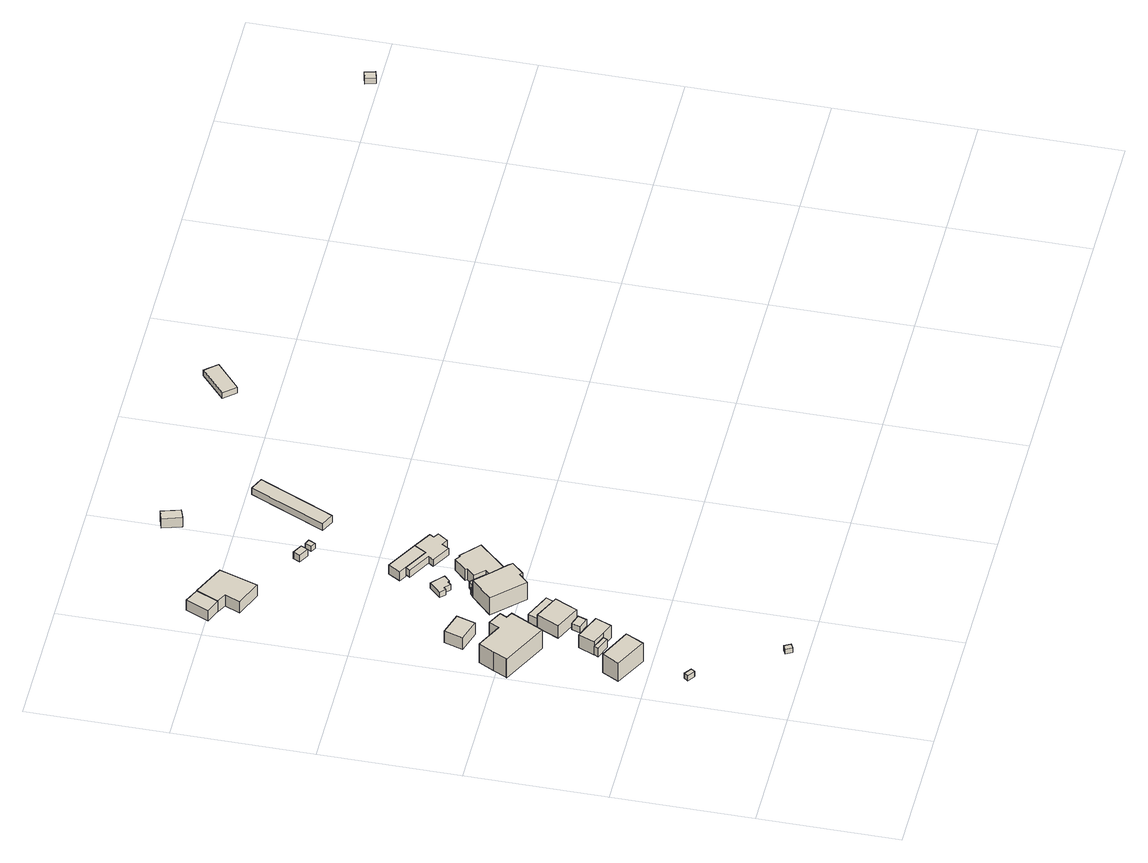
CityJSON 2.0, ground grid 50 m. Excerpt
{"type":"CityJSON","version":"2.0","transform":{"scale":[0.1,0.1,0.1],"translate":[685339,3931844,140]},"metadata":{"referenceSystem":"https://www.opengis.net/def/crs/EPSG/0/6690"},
"CityObjects":{
"building1":{"type":"Building","attributes":{"class":"3001","BuildingDetailAttribute.specifiedBuildingCoverageRate":0.6,"BuildingDetailAttribute.specifiedFloorAreaRate":2,"BuildingDetailAttribute.surveyYear":2018,"BuildingLandSlideRiskAttribute.description":"1","BuildingLandSlideRiskAttribute.areaType":"1","BuildingIDAttribute.prefecture":"21","BuildingIDAttribute.city":"21211"},"geometry":[{"type":"Solid","lod":"1","boundaries":[[[[0,1,2,3]],[[2,4,5,3]],[[1,6,4,2]],[[0,7,6,1]],[[3,5,7,0]],[[4,6,7,5]]]]}]},
"building2":{"type":"Building","attributes":{"class":"3001","measuredHeight":1.46,"BuildingDetailAttribute.specifiedBuildingCoverageRate":0.6,"BuildingDetailAttribute.specifiedFloorAreaRate":2,"BuildingDetailAttribute.surveyYear":2018,"BuildingLandSlideRiskAttribute.description":"1","BuildingLandSlideRiskAttribute.areaType":"2","BuildingIDAttribute.prefecture":"21","BuildingIDAttribute.city":"21211"},"geometry":[{"type":"Solid","lod":"1","boundaries":[[[[8,9,10,11,12,13]],[[12,14,15,13]],[[11,16,14,12]],[[10,17,16,11]],[[9,18,17,10]],[[8,19,18,9]],[[13,15,19,8]],[[14,16,17,18,19,15]]]]}]},
"building3":{"type":"Building","attributes":{"class":"3001","measuredHeight":6.79,"BuildingDetailAttribute.specifiedBuildingCoverageRate":0.6,"BuildingDetailAttribute.specifiedFloorAreaRate":2,"BuildingDetailAttribute.surveyYear":2018,"BuildingLandSlideRiskAttribute.description":"1","BuildingLandSlideRiskAttribute.areaType":"2","BuildingIDAttribute.prefecture":"21","BuildingIDAttribute.city":"21211"},"geometry":[{"type":"Solid","lod":"1","boundaries":[[[[20,21,22,23]],[[22,24,25,23]],[[21,26,24,22]],[[20,27,26,21]],[[23,25,27,20]],[[24,26,27,25]]]]}]},
"building4":{"type":"Building","attributes":{"class":"3003","measuredHeight":2.95,"BuildingDetailAttribute.specifiedBuildingCoverageRate":0.6,"BuildingDetailAttribute.specifiedFloorAreaRate":2,"BuildingDetailAttribute.surveyYear":2018,"BuildingLandSlideRiskAttribute.description":"1","BuildingLandSlideRiskAttribute.areaType":"2","BuildingIDAttribute.prefecture":"21","BuildingIDAttribute.city":"21211"},"geometry":[{"type":"Solid","lod":"1","boundaries":[[[[28,29,30,31]],[[30,32,33,31]],[[29,34,32,30]],[[28,35,34,29]],[[31,33,35,28]],[[32,34,35,33]]]]}]},
"building5":{"type":"Building","attributes":{"class":"3001","measuredHeight":8.15,"BuildingDetailAttribute.specifiedBuildingCoverageRate":0.6,"BuildingDetailAttribute.specifiedFloorAreaRate":2,"BuildingDetailAttribute.surveyYear":2018,"BuildingLandSlideRiskAttribute.description":"1","BuildingLandSlideRiskAttribute.areaType":"1","BuildingIDAttribute.prefecture":"21","BuildingIDAttribute.city":"21211"},"geometry":[{"type":"Solid","lod":"1","boundaries":[[[[36,37,38,39,40,41,42,43,44,45]],[[44,46,47,45]],[[43,48,46,44]],[[42,49,48,43]],[[41,50,49,42]],[[40,51,50,41]],[[39,52,51,40]],[[38,53,52,39]],[[37,54,53,38]],[[36,55,54,37]],[[45,47,55,36]],[[46,48,49,50,51,52,53,54,55,47]]]]}]},
"building6":{"type":"Building","attributes":{"class":"3001","measuredHeight":4.84,"BuildingDetailAttribute.specifiedBuildingCoverageRate":0.6,"BuildingDetailAttribute.specifiedFloorAreaRate":2,"BuildingDetailAttribute.surveyYear":2018,"BuildingLandSlideRiskAttribute.description":"1","BuildingLandSlideRiskAttribute.areaType":"2","BuildingIDAttribute.prefecture":"21","BuildingIDAttribute.city":"21211"},"geometry":[{"type":"Solid","lod":"1","boundaries":[[[[56,57,58,59,60]],[[59,61,62,60]],[[58,63,61,59]],[[57,64,63,58]],[[56,65,64,57]],[[60,62,65,56]],[[61,63,64,65,62]]]]}]},
"building7":{"type":"Building","attributes":{"class":"3001","measuredHeight":4.59,"BuildingDetailAttribute.specifiedBuildingCoverageRate":0.6,"BuildingDetailAttribute.specifiedFloorAreaRate":2,"BuildingDetailAttribute.surveyYear":2018,"BuildingRiverFloodingRiskAttribute.description":"2","BuildingRiverFloodingRiskAttribute.rank":"1","BuildingRiverFloodingRiskAttribute.depth":0.05,"BuildingRiverFloodingRiskAttribute.adminType":"2","BuildingRiverFloodingRiskAttribute.scale":"2","BuildingRiverFloodingRiskAttribute.duration":0,"BuildingLandSlideRiskAttribute.description":"1","BuildingLandSlideRiskAttribute.areaType":"1","BuildingIDAttribute.prefecture":"21","BuildingIDAttribute.city":"21211"},"geometry":[{"type":"Solid","lod":"1","boundaries":[[[[66,67,68,69]],[[68,70,71,69]],[[67,72,70,68]],[[66,73,72,67]],[[69,71,73,66]],[[70,72,73,71]]]]}]},
"building8":{"type":"Building","attributes":{"class":"3003","measuredHeight":2.42,"BuildingDetailAttribute.specifiedBuildingCoverageRate":0.6,"BuildingDetailAttribute.specifiedFloorAreaRate":2,"BuildingDetailAttribute.surveyYear":2018,"BuildingLandSlideRiskAttribute.description":"1","BuildingLandSlideRiskAttribute.areaType":"2","BuildingIDAttribute.prefecture":"21","BuildingIDAttribute.city":"21211"},"geometry":[{"type":"Solid","lod":"1","boundaries":[[[[74,75,76,77]],[[76,78,79,77]],[[75,80,78,76]],[[74,81,80,75]],[[77,79,81,74]],[[78,80,81,79]]]]}]},
"building9":{"type":"Building","attributes":{"class":"3001","measuredHeight":5.02,"BuildingDetailAttribute.specifiedBuildingCoverageRate":0.6,"BuildingDetailAttribute.specifiedFloorAreaRate":2,"BuildingDetailAttribute.surveyYear":2018,"BuildingLandSlideRiskAttribute.description":"1","BuildingLandSlideRiskAttribute.areaType":"2","BuildingIDAttribute.prefecture":"21","BuildingIDAttribute.city":"21211"},"geometry":[{"type":"Solid","lod":"1","boundaries":[[[[82,83,84,85]],[[84,86,87,85]],[[83,88,86,84]],[[82,89,88,83]],[[85,87,89,82]],[[86,88,89,87]]]]}]},
"building10":{"type":"Building","attributes":{"class":"3003","measuredHeight":3.35,"BuildingDetailAttribute.specifiedBuildingCoverageRate":0.6,"BuildingDetailAttribute.specifiedFloorAreaRate":2,"BuildingDetailAttribute.surveyYear":2018,"BuildingLandSlideRiskAttribute.description":"1","BuildingLandSlideRiskAttribute.areaType":"2","BuildingIDAttribute.prefecture":"21","BuildingIDAttribute.city":"21211"},"geometry":[{"type":"Solid","lod":"1","boundaries":[[[[90,91,92,93]],[[92,94,95,93]],[[91,96,94,92]],[[90,97,96,91]],[[93,95,97,90]],[[94,96,97,95]]]]}]},
"building11":{"type":"Building","attributes":{"class":"3001","measuredHeight":7.12,"BuildingDetailAttribute.specifiedBuildingCoverageRate":0.6,"BuildingDetailAttribute.specifiedFloorAreaRate":2,"BuildingDetailAttribute.surveyYear":2018,"BuildingLandSlideRiskAttribute.description":"1","BuildingLandSlideRiskAttribute.areaType":"2","BuildingIDAttribute.prefecture":"21","BuildingIDAttribute.city":"21211"},"geometry":[{"type":"Solid","lod":"1","boundaries":[[[[98,99,100,101,102,103,104,105]],[[104,106,107,105]],[[103,108,106,104]],[[102,109,108,103]],[[101,110,109,102]],[[100,111,110,101]],[[99,112,111,100]],[[98,113,112,99]],[[105,107,113,98]],[[106,108,109,110,111,112,113,107]]]]}]},
"building12":{"type":"Building","attributes":{"class":"3003","measuredHeight":4.59,"BuildingDetailAttribute.specifiedBuildingCoverageRate":0.6,"BuildingDetailAttribute.specifiedFloorAreaRate":2,"BuildingDetailAttribute.surveyYear":2018,"BuildingRiverFloodingRiskAttribute.description":"2","BuildingRiverFloodingRiskAttribute.rank":"1","BuildingRiverFloodingRiskAttribute.depth":0.08,"BuildingRiverFloodingRiskAttribute.adminType":"2","BuildingRiverFloodingRiskAttribute.scale":"2","BuildingRiverFloodingRiskAttribute.duration":1.68,"BuildingLandSlideRiskAttribute.description":"2","BuildingLandSlideRiskAttribute.areaType":"1","BuildingIDAttribute.prefecture":"21","BuildingIDAttribute.city":"21211"},"geometry":[{"type":"Solid","lod":"1","boundaries":[[[[114,115,116,117]],[[116,118,119,117]],[[115,120,118,116]],[[114,121,120,115]],[[117,119,121,114]],[[118,120,121,119]]]]}]},
"building13":{"type":"Building","attributes":{"class":"3003","measuredHeight":2.73,"BuildingDetailAttribute.specifiedBuildingCoverageRate":0.6,"BuildingDetailAttribute.specifiedFloorAreaRate":2,"BuildingDetailAttribute.surveyYear":2018,"BuildingLandSlideRiskAttribute.description":"1","BuildingLandSlideRiskAttribute.areaType":"2","BuildingIDAttribute.prefecture":"21","BuildingIDAttribute.city":"21211"},"geometry":[{"type":"Solid","lod":"1","boundaries":[[[[122,123,124,125,126,127,128]],[[127,129,130,128]],[[126,131,129,127]],[[125,132,131,126]],[[124,133,132,125]],[[123,134,133,124]],[[122,135,134,123]],[[128,130,135,122]],[[129,131,132,133,134,135,130]]]]}]},
"building14":{"type":"Building","attributes":{"class":"3003","measuredHeight":2.13,"BuildingDetailAttribute.specifiedBuildingCoverageRate":0.6,"BuildingDetailAttribute.specifiedFloorAreaRate":2,"BuildingDetailAttribute.surveyYear":2018,"BuildingRiverFloodingRiskAttribute.description":"2","BuildingRiverFloodingRiskAttribute.rank":"1","BuildingRiverFloodingRiskAttribute.depth":0,"BuildingRiverFloodingRiskAttribute.adminType":"2","BuildingRiverFloodingRiskAttribute.scale":"2","BuildingRiverFloodingRiskAttribute.duration":0,"BuildingLandSlideRiskAttribute.description":"1","BuildingLandSlideRiskAttribute.areaType":"1","BuildingIDAttribute.prefecture":"21","BuildingIDAttribute.city":"21211"},"geometry":[{"type":"Solid","lod":"1","boundaries":[[[[136,137,138,139,140,141,142,143]],[[142,144,145,143]],[[141,146,144,142]],[[140,147,146,141]],[[139,148,147,140]],[[138,149,148,139]],[[137,150,149,138]],[[136,151,150,137]],[[143,145,151,136]],[[144,146,147,148,149,150,151,145]]]]}]},
"building15":{"type":"Building","attributes":{"class":"3001","measuredHeight":4.72,"BuildingDetailAttribute.specifiedBuildingCoverageRate":0.6,"BuildingDetailAttribute.specifiedFloorAreaRate":2,"BuildingDetailAttribute.surveyYear":2018,"BuildingRiverFloodingRiskAttribute.description":"2","BuildingRiverFloodingRiskAttribute.rank":"2","BuildingRiverFloodingRiskAttribute.depth":2.4,"BuildingRiverFloodingRiskAttribute.adminType":"2","BuildingRiverFloodingRiskAttribute.scale":"2","BuildingRiverFloodingRiskAttribute.duration":1.68,"BuildingLandSlideRiskAttribute.description":"2","BuildingLandSlideRiskAttribute.areaType":"1","BuildingIDAttribute.prefecture":"21","BuildingIDAttribute.city":"21211"},"geometry":[{"type":"Solid","lod":"1","boundaries":[[[[152,153,154,155,156,157]],[[156,158,159,157]],[[155,160,158,156]],[[154,161,160,155]],[[153,162,161,154]],[[152,163,162,153]],[[157,159,163,152]],[[158,160,161,162,163,159]]]]}]},
"building16":{"type":"Building","attributes":{"class":"3001","measuredHeight":4.53,"BuildingDetailAttribute.specifiedBuildingCoverageRate":0.6,"BuildingDetailAttribute.specifiedFloorAreaRate":2,"BuildingDetailAttribute.surveyYear":2018,"BuildingRiverFloodingRiskAttribute.description":"2","BuildingRiverFloodingRiskAttribute.rank":"1","BuildingRiverFloodingRiskAttribute.depth":0,"BuildingRiverFloodingRiskAttribute.adminType":"2","BuildingRiverFloodingRiskAttribute.scale":"2","BuildingRiverFloodingRiskAttribute.duration":0,"BuildingLandSlideRiskAttribute.description":"1","BuildingLandSlideRiskAttribute.areaType":"2","BuildingIDAttribute.prefecture":"21","BuildingIDAttribute.city":"21211"},"geometry":[{"type":"Solid","lod":"1","boundaries":[[[[164,165,166,167,168,169,170,171,172,173]],[[172,174,175,173]],[[171,176,174,172]],[[170,177,176,171]],[[169,178,177,170]],[[168,179,178,169]],[[167,180,179,168]],[[166,181,180,167]],[[165,182,181,166]],[[164,183,182,165]],[[173,175,183,164]],[[174,176,177,178,179,180,181,182,183,175]]]]}]},
"building17":{"type":"Building","attributes":{"class":"3001","measuredHeight":2.71,"BuildingDetailAttribute.specifiedBuildingCoverageRate":0.6,"BuildingDetailAttribute.specifiedFloorAreaRate":2,"BuildingDetailAttribute.surveyYear":2018,"BuildingRiverFloodingRiskAttribute.description":"2","BuildingRiverFloodingRiskAttribute.rank":"1","BuildingRiverFloodingRiskAttribute.depth":0.223,"BuildingRiverFloodingRiskAttribute.adminType":"2","BuildingRiverFloodingRiskAttribute.scale":"2","BuildingRiverFloodingRiskAttribute.duration":0,"BuildingLandSlideRiskAttribute.description":"1","BuildingLandSlideRiskAttribute.areaType":"1","BuildingIDAttribute.prefecture":"21","BuildingIDAttribute.city":"21211"},"geometry":[{"type":"Solid","lod":"1","boundaries":[[[[184,185,186,187,188]],[[187,189,190,188]],[[186,191,189,187]],[[185,192,191,186]],[[184,193,192,185]],[[188,190,193,184]],[[189,191,192,193,190]]]]}]},
"building18":{"type":"Building","attributes":{"class":"3001","measuredHeight":2.71,"BuildingDetailAttribute.specifiedBuildingCoverageRate":0.6,"BuildingDetailAttribute.specifiedFloorAreaRate":2,"BuildingDetailAttribute.surveyYear":2018,"BuildingRiverFloodingRiskAttribute.description":"2","BuildingRiverFloodingRiskAttribute.rank":"2","BuildingRiverFloodingRiskAttribute.depth":1.09,"BuildingRiverFloodingRiskAttribute.adminType":"2","BuildingRiverFloodingRiskAttribute.scale":"2","BuildingRiverFloodingRiskAttribute.duration":0,"BuildingLandSlideRiskAttribute.description":"1","BuildingLandSlideRiskAttribute.areaType":"2","BuildingIDAttribute.prefecture":"21","BuildingIDAttribute.city":"21211"},"geometry":[{"type":"Solid","lod":"1","boundaries":[[[[194,195,196,197,198,199,200,201,202,203,204,205]],[[204,206,207,205]],[[203,208,206,204]],[[202,209,208,203]],[[201,210,209,202]],[[200,211,210,201]],[[199,192,211,200]],[[198,191,192,199]],[[197,189,191,198]],[[196,212,189,197]],[[195,213,212,196]],[[194,214,213,195]],[[205,207,214,194]],[[206,208,209,210,211,192,191,189,212,213,214,207]]]]}]},
"building19":{"type":"Building","attributes":{"class":"3001","measuredHeight":2.49,"BuildingDetailAttribute.specifiedBuildingCoverageRate":0.6,"BuildingDetailAttribute.specifiedFloorAreaRate":2,"BuildingDetailAttribute.surveyYear":2018,"BuildingRiverFloodingRiskAttribute.description":"2","BuildingRiverFloodingRiskAttribute.rank":"2","BuildingRiverFloodingRiskAttribute.depth":1.66,"BuildingRiverFloodingRiskAttribute.adminType":"2","BuildingRiverFloodingRiskAttribute.scale":"2","BuildingRiverFloodingRiskAttribute.duration":3.33,"BuildingLandSlideRiskAttribute.description":"2","BuildingLandSlideRiskAttribute.areaType":"1","BuildingIDAttribute.prefecture":"21","BuildingIDAttribute.city":"21211"},"geometry":[{"type":"Solid","lod":"1","boundaries":[[[[215,216,217,218]],[[217,219,220,218]],[[216,221,219,217]],[[215,222,221,216]],[[218,220,222,215]],[[219,221,222,220]]]]}]},
"building20":{"type":"Building","attributes":{"class":"3003","measuredHeight":2.1,"BuildingDetailAttribute.specifiedBuildingCoverageRate":0.6,"BuildingDetailAttribute.specifiedFloorAreaRate":2,"BuildingDetailAttribute.surveyYear":2018,"BuildingRiverFloodingRiskAttribute.description":"2","BuildingRiverFloodingRiskAttribute.rank":"2","BuildingRiverFloodingRiskAttribute.depth":1.69,"BuildingRiverFloodingRiskAttribute.adminType":"2","BuildingRiverFloodingRiskAttribute.scale":"2","BuildingRiverFloodingRiskAttribute.duration":3.33,"BuildingLandSlideRiskAttribute.description":"2","BuildingLandSlideRiskAttribute.areaType":"1","BuildingIDAttribute.prefecture":"21","BuildingIDAttribute.city":"21211"},"geometry":[{"type":"Solid","lod":"1","boundaries":[[[[223,224,225,226]],[[225,227,228,226]],[[224,229,227,225]],[[223,230,229,224]],[[226,228,230,223]],[[227,229,230,228]]]]}]},
"building21":{"type":"Building","attributes":{"class":"3003","measuredHeight":4.11,"BuildingDetailAttribute.specifiedBuildingCoverageRate":0.6,"BuildingDetailAttribute.specifiedFloorAreaRate":2,"BuildingDetailAttribute.surveyYear":2018,"BuildingLandSlideRiskAttribute.description":"1","BuildingLandSlideRiskAttribute.areaType":"1","BuildingIDAttribute.prefecture":"21","BuildingIDAttribute.city":"21211"},"geometry":[{"type":"Solid","lod":"1","boundaries":[[[[231,232,233,234]],[[233,235,236,234]],[[232,237,235,233]],[[231,238,237,232]],[[234,236,238,231]],[[235,237,238,236]]]]}]},
"building22":{"type":"Building","attributes":{"class":"3003","measuredHeight":2.58,"BuildingDetailAttribute.specifiedBuildingCoverageRate":0.6,"BuildingDetailAttribute.specifiedFloorAreaRate":2,"BuildingDetailAttribute.surveyYear":2018,"BuildingRiverFloodingRiskAttribute.description":"2","BuildingRiverFloodingRiskAttribute.rank":"1","BuildingRiverFloodingRiskAttribute.depth":0.23,"BuildingRiverFloodingRiskAttribute.adminType":"2","BuildingRiverFloodingRiskAttribute.scale":"1","BuildingRiverFloodingRiskAttribute.duration":0,"BuildingLandSlideRiskAttribute.description":"1","BuildingLandSlideRiskAttribute.areaType":"1","BuildingIDAttribute.prefecture":"21","BuildingIDAttribute.city":"21211"},"geometry":[{"type":"Solid","lod":"1","boundaries":[[[[239,240,241,242]],[[241,243,244,242]],[[240,245,243,241]],[[239,246,245,240]],[[242,244,246,239]],[[243,245,246,244]]]]}]},
"building23":{"type":"Building","attributes":{"class":"3003","measuredHeight":2.41,"BuildingDetailAttribute.specifiedBuildingCoverageRate":0.6,"BuildingDetailAttribute.specifiedFloorAreaRate":2,"BuildingDetailAttribute.surveyYear":2018,"BuildingRiverFloodingRiskAttribute.description":"2","BuildingRiverFloodingRiskAttribute.rank":"1","BuildingRiverFloodingRiskAttribute.depth":0,"BuildingRiverFloodingRiskAttribute.adminType":"2","BuildingRiverFloodingRiskAttribute.scale":"1","BuildingRiverFloodingRiskAttribute.duration":0,"BuildingLandSlideRiskAttribute.description":"1","BuildingLandSlideRiskAttribute.areaType":"1","BuildingIDAttribute.prefecture":"21","BuildingIDAttribute.city":"21211"},"geometry":[{"type":"Solid","lod":"1","boundaries":[[[[247,248,249,250]],[[249,251,252,250]],[[248,253,251,249]],[[247,254,253,248]],[[250,252,254,247]],[[251,253,254,252]]]]}]},
"building24":{"type":"Building","attributes":{"class":"3003","measuredHeight":1.58,"BuildingDetailAttribute.specifiedBuildingCoverageRate":0.6,"BuildingDetailAttribute.specifiedFloorAreaRate":2,"BuildingDetailAttribute.surveyYear":2018,"BuildingIDAttribute.prefecture":"21","BuildingIDAttribute.city":"21211"},"geometry":[{"type":"Solid","lod":"1","boundaries":[[[[255,256,257,258]],[[257,259,260,258]],[[256,261,259,257]],[[255,262,261,256]],[[258,260,262,255]],[[259,261,262,260]]]]}]}
},
"vertices":[
[126,15,215],[108,5,215],[96,28,215],[114,38,215],[96,28,235],[114,38,235],[108,5,235],[126,15,235],
[143,359,20],[135,347,20],[133,345,20],[130,347,20],[106,363,20],[117,378,20],[106,363,42],[117,378,42],[130,347,42],[133,345,42],[135,347,42],[143,359,42],
[219,597,5],[185,533,5],[70,592,5],[103,653,5],[70,592,87],[103,653,87],[185,533,87],[219,597,87],
[229,678,9],[222,663,9],[171,683,9],[179,699,9],[171,683,46],[179,699,46],[222,663,46],[229,678,46],
[3,959,10],[6,963,10],[30,1011,10],[58,1065,10],[151,1018,10],[169,1055,10],[220,1028,10],[207,1003,10],[230,991,10],[170,873,10],[230,991,94],[170,873,94],[207,1003,94],[220,1028,94],[169,1055,94],[151,1018,94],[58,1065,94],[30,1011,94],[6,963,94],[3,959,94],
[296,718,8],[272,660,8],[229,678,8],[179,699,8],[203,757,8],[179,699,65],[203,757,65],[229,678,65],[272,660,65],[296,718,65],
[215,1175,6],[195,1108,6],[114,1133,6],[134,1200,6],[114,1133,59],[134,1200,59],[195,1108,59],[215,1175,59],
[322,784,11],[311,753,11],[272,766,11],[283,798,11],[272,766,39],[283,798,39],[311,753,39],[322,784,39],
[362,870,10],[324,789,10],[232,832,10],[270,913,10],[232,832,65],[270,913,65],[324,789,65],[362,870,65],
[270,913,11],[285,947,11],[378,905,11],[362,870,11],[378,905,49],[362,870,49],[285,947,49],[270,913,49],
[421,1098,14],[465,1055,14],[477,1041,14],[436,998,14],[428,1007,14],[395,973,14],[293,1080,14],[366,1154,14],[293,1080,90],[366,1154,90],[395,973,90],[428,1007,90],[436,998,90],[477,1041,90],[465,1055,90],[421,1098,90],
[68,1991,10],[105,2074,10],[157,2050,10],[121,1970,10],[157,2050,56],[121,1970,56],[105,2074,56],[68,1991,56],
[452,1128,17],[421,1098,17],[366,1154,17],[377,1162,17],[383,1155,17],[406,1174,17],[418,1161,17],[406,1174,46],[418,1161,46],[383,1155,46],[377,1162,46],[366,1154,46],[421,1098,46],[452,1128,46],
[380,1302,14],[424,1262,14],[403,1241,14],[396,1244,14],[386,1233,14],[367,1251,14],[359,1244,14],[341,1261,14],[359,1244,38],[341,1261,38],[367,1251,38],[386,1233,38],[396,1244,38],[403,1241,38],[424,1262,38],[380,1302,38],
[273,1996,7],[227,1858,7],[132,1898,7],[156,1953,7],[121,1970,7],[157,2050,7],[121,1970,57],[157,2050,57],[156,1953,57],[132,1898,57],[227,1858,57],[273,1996,57],
[421,1098,15],[452,1128,15],[418,1161,15],[446,1190,15],[441,1195,15],[484,1239,15],[501,1226,15],[506,1230,15],[572,1170,15],[465,1055,15],[572,1170,64],[465,1055,64],[506,1230,64],[501,1226,64],[484,1239,64],[441,1195,64],[446,1190,64],[418,1161,64],[452,1128,64],[421,1098,64],
[429,1454,5],[542,1390,5],[517,1346,5],[429,1396,5],[404,1410,5],[429,1396,45],[404,1410,45],[517,1346,45],[542,1390,45],[429,1454,45],
[486,1315,15],[500,1332,15],[417,1379,15],[429,1396,15],[517,1346,15],[542,1390,15],[606,1352,15],[598,1337,15],[616,1325,15],[591,1289,15],[568,1302,15],[553,1276,15],[568,1302,45],[553,1276,45],[591,1289,45],[616,1325,45],[598,1337,45],[606,1352,45],[417,1379,45],[500,1332,45],[486,1315,45],
[425,1778,16],[461,1759,16],[448,1734,16],[412,1753,16],[448,1734,45],[412,1753,45],[461,1759,45],[425,1778,45],
[480,1750,19],[498,1741,19],[486,1717,19],[469,1726,19],[486,1717,41],[469,1726,41],[498,1741,41],[480,1750,41],
[467,2165,47],[445,2233,47],[484,2246,47],[504,2178,47],[484,2246,88],[504,2178,88],[445,2233,88],[467,2165,88],
[706,1981,16],[753,1959,16],[628,1689,16],[581,1712,16],[628,1689,46],[581,1712,46],[753,1959,46],[706,1981,46],
[1179,2133,25],[1141,2177,25],[1238,2262,25],[1277,2218,25],[1238,2262,50],[1277,2218,50],[1141,2177,50],[1179,2133,50],
[2728,1996,71],[2718,2033,71],[2748,2041,71],[2758,2004,71],[2748,2041,96],[2758,2004,96],[2718,2033,96],[2728,1996,96]
]}
